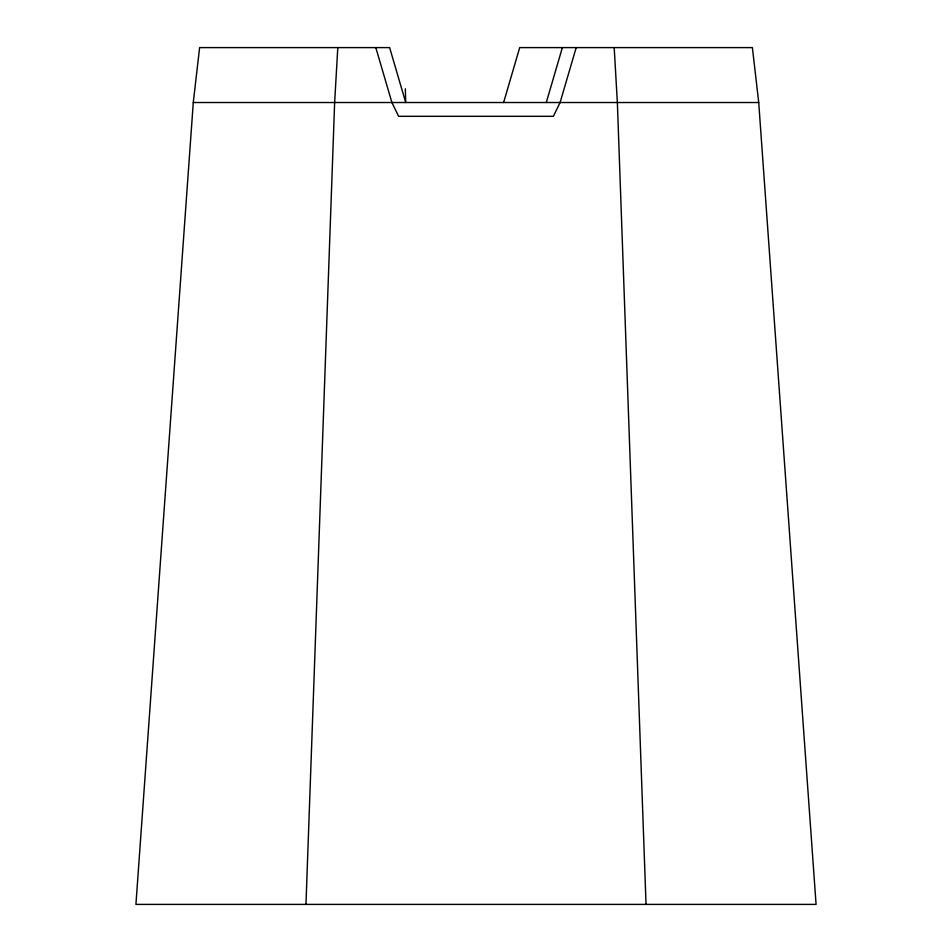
<?xml version="1.0" encoding="UTF-8"?>
<svg xmlns="http://www.w3.org/2000/svg" width="952" height="952" viewBox="0 0 952 952"><rect width="100%" height="100%" fill="white"/><g stroke="black" fill="none" stroke-linecap="round" stroke-linejoin="round"><path stroke-width="1.43" d="M305.961 904.4L334.64 102.519L337.805 47.6M405.326 88.786L405.719 102.519L389.63 47.6L199.611 47.6L193.28 102.519L135.922 904.4L816.078 904.4L758.72 102.519L752.389 47.6L519.709 47.6L503.62 102.519M546.281 102.519L562.37 47.6M576.186 47.6L560.097 102.519L553.386 116.311L398.614 116.311L391.903 102.519L375.814 47.6M193.28 102.519L758.72 102.519M614.195 47.6L617.36 102.519L646.039 904.4"/></g></svg>
